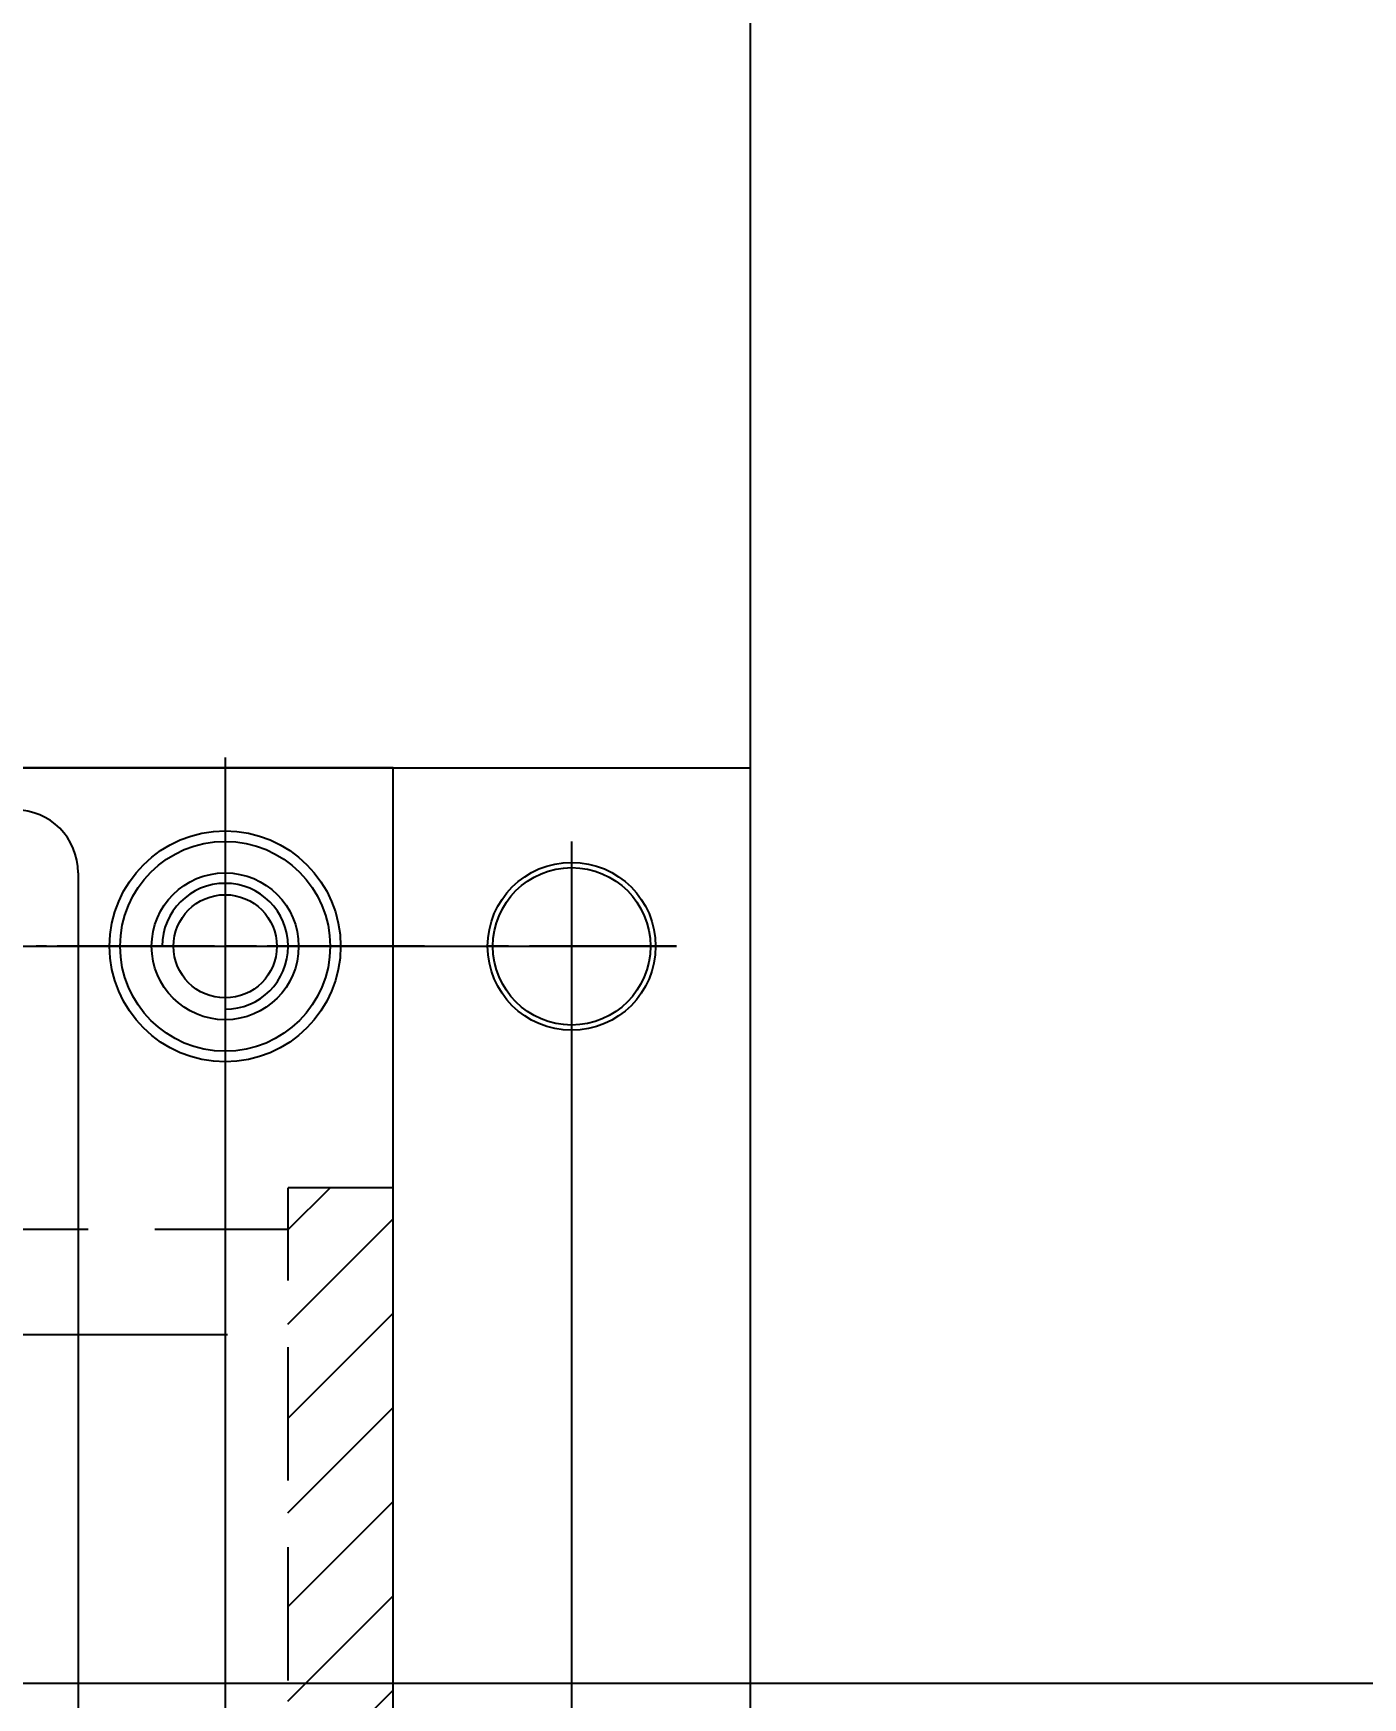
# Model space of a CAD drawing. Header units: millimetres. Extents: x 24815 to 37444, y -10619 to 6020.
# Drawn here: x 35015.8 to 35079.1, y 392.7 to 472 of the extents above; entities that cross this region are included whole.
import ezdxf

# ---------------------------------------------------------------- set-up
doc = ezdxf.new("R2010")
doc.units = ezdxf.units.MM
for name, pattern in [('CENTER', [50.8, 31.75, -6.35, 6.35, -6.35]), ('CENTER1', [10, 7, -1, 1, -1]), ('CENTER2', [28.575, 19.05, -3.175, 3.175, -3.175]), ('HIDDENX2', [19.05, 12.7, -6.35])]:
    doc.linetypes.add(name, pattern=pattern)
doc.layers.add('case', color=3, linetype='Continuous', lineweight=30)
for name, color, linetype in [('CENTER', 1, 'CENTER'), ('CL', 1, 'CENTER'), ('FL', 3, 'Continuous')]:
    doc.layers.add(name, color=color, linetype=linetype)
doc.styles.get("Standard").update_dxf_attribs({"font": 'ISOCP.SHX', "bigfont": 'WHGTXT.SHX'})

# ---------------------------------------------------------------- blocks, each defined once
blk = doc.blocks.new('A$C1A2F53D2')
at = {"color": 4}
for p, q in [((-22, 31), (78, 31)), ((-25, 28), (-25, -28)), ((81, 28), (81, -28)), ((-18.5, 27.25), (-18.5, 20.75)), ((74.5, 20.75), (74.5, 27.25)), ((-21.75, 24), (-15.25, 24)), ((71.25, 24), (77.75, 24)), ((-11, 15), (67, 15)), ((-11, -15), (-11, 15)), ((67, 15), (67, -15)), ((76, 15), (76, 12)), ((74.5, 13.5), (77.5, 13.5)), ((76, 9), (76, 6)), ((74.5, 7.5), (77.5, 7.5)), ((-8, -7), (-8, 7)), ((-8, 7), (8, 7)), ((6.5, 7), (6.5, -7)), ((8, 7), (8, -7)), ((20, -7), (20, 7)), ((20, 7), (36, 7)), ((34.5, 7), (34.5, -7)), ((36, 7), (36, -7)), ((48, -7), (48, 7)), ((48, 7), (64, 7)), ((49.5, -7), (49.5, 7)), ((64, 7), (64, -7)), ((76, -6), (76, -9)), ((8, -7), (-8, -7)), ((36, -7), (20, -7)), ((64, -7), (48, -7)), ((74.5, -7.5), (77.5, -7.5)), ((76, -12), (76, -15)), ((74.5, -13.5), (77.5, -13.5)), ((67, -15), (-11, -15)), ((-18.5, -20.75), (-18.5, -27.25)), ((74.5, -20.75), (74.5, -27.25)), ((-21.75, -24), (-15.25, -24)), ((71.25, -24), (77.75, -24))]:
    blk.add_line(p, q, dxfattribs=at)
at = {"color": 1}
for p, q in [((0, 4.201), (0, -4.201)), ((28, 4.201), (28, -4.201)), ((56, 4.201), (56, -4.201)), ((-4.201, 0), (4.201, 0)), ((23.799, 0), (32.201, 0)), ((51.799, 0), (60.201, 0))]:
    blk.add_line(p, q, dxfattribs=at)
at = {"color": 4, "linetype": 'ByBlock'}
blk.add_line((78, -31), (-22, -31), dxfattribs=at)
at = {"color": 4}
for centre, radius in [((-18.5, 24), 3.25), ((74.5, 24), 3.25), ((76, 13.5), 1.5), ((76, 7.5), 1.5), ((76, -7.5), 1.5), ((76, -13.5), 1.5), ((-18.5, -24), 3.25), ((74.5, -24), 3.25)]:
    blk.add_circle(centre, radius, dxfattribs=at)
at = {"color": 3}
for centre in [(0, 0), (28, 0), (56, 0)]:
    blk.add_circle(centre, 2.5, dxfattribs=at)
at = {"color": 4}
for centre, start, end in [((-22, 28), 90, 180), ((78, 28), 0, 90), ((-22, -28), 180, 270), ((78, -28), 270, 0)]:
    blk.add_arc(centre, 3, start, end, dxfattribs=at)
for centre in [(0, 0), (28, 0), (56, 0)]:
    blk.add_arc(centre, 3, 169.35292, 104.46679)
at = {"color": 3, "char_height": 2.5, "attachment_point": 1, "rotation": 270}
for s, insert, width in [('1', (-2.234, 5.771), 2.6884), ('2', (26.194, 5.969), 1.7923), ('3', (53.917, 6.105), 2.93912)]:
    blk.add_mtext(s, dxfattribs=dict(at, insert=insert, width=width))
blk = doc.blocks.new('A$C3CC6408C')
at = {"color": 2}
blk.add_line((-241.974, 0), (0, 0), dxfattribs=at)
blk = doc.blocks.new('A$C5A2C6DAD')
h = blk.add_hatch()
h.set_pattern_fill('ANSI31', color=256, style=0)
h.set_pattern_definition([(225, (9257.695, 3044.853), (2.245064, -2.245064), [])])
h.paths.add_polyline_path([(7.985, -81.5), (2.985, -81.5), (2.985, -48.5), (7.985, -48.5)])
h.paths.add_polyline_path([(2.985, -11.5), (7.985, -11.5), (7.985, -44.5), (2.985, -44.5)])
h.paths.add_polyline_path([(-205, -46.5), (-200, -46.5), (-200, -62.5), (-205, -62.5)])
h.paths.add_polyline_path([(-200, -46.5), (-205, -46.5), (-205, -30.5), (-200, -30.5)])
at = {"color": 1}
for p, q in [((8, 8.5), (-205, 8.5)), ((8, -101.5), (8, 8.5))]:
    blk.add_line(p, q, dxfattribs=at)
for p, q in [((0, 6.865), (0, -6.865)), ((0, 4.188), (0, -4.188)), ((-6.865, 0), (6.865, 0)), ((-5.752, 0), (5.752, 0)), ((-4.188, 0), (4.188, 0))]:
    blk.add_line(p, q)
at = {"linetype": 'HIDDENX2', "ltscale": 0.5}
for p, q in [((8, -11.5), (3, -11.5)), ((3, -44.5), (3, -11.5)), ((3, -13.5), (-188.782, -13.5))]:
    blk.add_line(p, q, dxfattribs=at)
at = {"color": 2, "linetype": 'CENTER2'}
blk.add_line((-213.753, -18.5), (0.118, -18.5), dxfattribs=at)
at = {"color": 1}
for radius in [5.5, 3.5]:
    blk.add_circle((0, 0), radius, dxfattribs=at)
blk = doc.blocks.new('A$C2A0E6E33')
for name, p in [('A$C5A2C6DAD', (197, 0)), ('A$C3CC6408C', (311.474, -35.1))]:
    blk.add_blockref(name, p)
at = {"rotation": 270}
blk.add_blockref('A$C1A2F53D2', (159, -18.5), dxfattribs=at)
blk = doc.blocks.new('A$C25FC4D7C')
blk.add_circle((0, 0), 2.459)
at = {"layer": 'CL'}
for p, q in [((0, 4), (0, -4)), ((-4, 0), (4, 0))]:
    blk.add_line(p, q, dxfattribs=at)
at = {"layer": 'FL'}
blk.add_arc((0, 0), 3, 270, 180, dxfattribs=at)
blk = doc.blocks.new('A$C27F636C6')
at = {"color": 1, "linetype": 'CENTER1'}
for p, q in [((0.5, 5), (0.5, -5)), ((5.5, 0), (-4.5, 0))]:
    blk.add_line(p, q, dxfattribs=at)
at = {"color": 32}
blk.add_lwpolyline([(-238, 8.5), (9, 8.5), (9, -101.5), (-238, -101.5)], close=True, dxfattribs=at)
blk.add_circle((0.5, 0), 3.75, dxfattribs=at)
blk.add_blockref('A$C25FC4D7C', (-16, 0))
blk = doc.blocks.new('A$C4C521A20')
at = {"color": 1, "linetype": 'CENTER1', "lineweight": -3}
blk.add_line((-25, 110.5), (-25, 92.5), dxfattribs=at)
at = {"color": 1, "linetype": 'CENTER1'}
blk.add_line((-15.5, 101.5), (-34, 101.5), dxfattribs=at)
at = {"layer": 'case', "color": 3, "lineweight": -3}
blk.add_line((0, 180), (0, 0), dxfattribs=at)
for centre, radius in [((-25, 101.5), 5), ((-8.5, 101.5), 4)]:
    blk.add_circle(centre, radius, dxfattribs=at)
at = {"layer": 'CENTER', "ltscale": 10}
for p, q in [((-8.5, 106.5), (-8.5, 96.5)), ((-13.5, 101.5), (-3.5, 101.5))]:
    blk.add_line(p, q, dxfattribs=at)
for points in [[(-238.5, 101.5), (-8.5, 101.5), (-8.5, 8.5), (-238.5, 8.5)], [(-222, 101.5), (-25, 101.5), (-25, 8.5), (-222, 8.5)]]:
    blk.add_lwpolyline(points, close=True, dxfattribs=at)
blk = doc.blocks.new('A$C5DC13BC3')
at = {"color": 1, "linetype": 'CENTER1', "lineweight": -3}
blk.add_line((-150, -409.5), (-150, -427.5), dxfattribs=at)
at = {"color": 1, "linetype": 'CENTER1'}
blk.add_line((-141, -418.5), (-159, -418.5), dxfattribs=at)
at = {"layer": 'case', "color": 3, "lineweight": -3}
blk.add_circle((-150, -418.5), 5, dxfattribs=at)
at = {"layer": 'CENTER', "ltscale": 10}
blk.add_lwpolyline([(-347, -418.5), (-150, -418.5), (-150, -511.5), (-347, -511.5)], close=True, dxfattribs=at)
for name, p in [('A$C4C521A20', (-125, -520)), ('A$C27F636C6', (-134, -418.5)), ('A$C2A0E6E33', (-347, -418.5))]:
    blk.add_blockref(name, p)

msp = doc.modelspace()

# ---------------------------------------------------------------- block references
msp.add_blockref('A$C5DC13BC3', (35174.91675, 847.01411))

doc.saveas('drawing.dxf')
